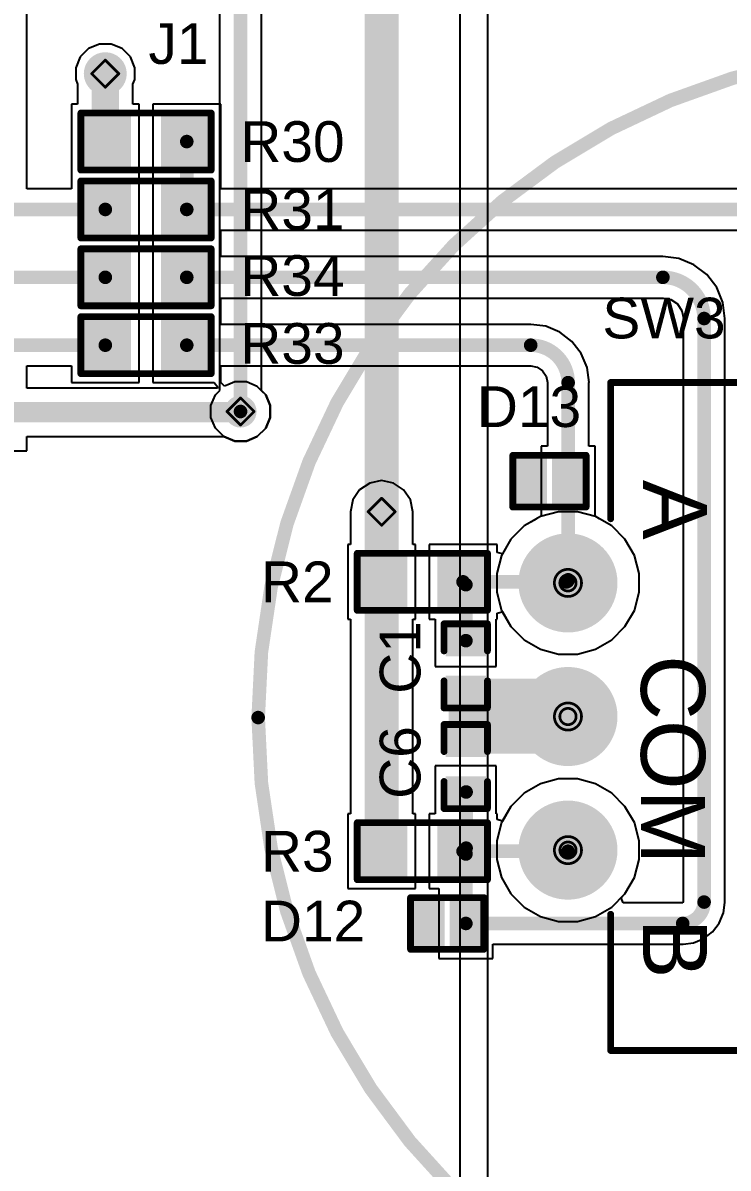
# Model space of a CAD drawing. Header units: inches. Extents: x -4 to 238, y -5 to 115.
# Drawn here: x 60.7 to 73.89, y 17.31 to 38.74 of the extents above; entities that cross this region are included whole.
import ezdxf

# ---------------------------------------------------------------- set-up
doc = ezdxf.new("R2010")
doc.units = ezdxf.units.IN
for name, color, linetype in [('Bottom Layer', 5, 'Continuous'), ('Bottom Solder', 6, 'Continuous'), ('Drill Drawing', 1, 'Continuous'), ('Mechanical 13', 56, 'Continuous'), ('Multi-Layer', 9, 'Continuous'), ('Pad Holes', 156, 'Continuous'), ('Top Layer', 1, 'Continuous'), ('Top Overlay', 2, 'Continuous'), ('Top Paste', 8, 'Continuous'), ('Top Solder', 216, 'Continuous'), ('Via Holes', 16, 'Continuous')]:
    doc.layers.add(name, color=color, linetype=linetype)
doc.styles.add('Arial', font='', dxfattribs={"height": 0.2})
doc.styles.get('Arial').set_extended_font_data('Arial')

# ---------------------------------------------------------------- blocks, each defined once
blk = doc.blocks.new('R___0603_1')
at = {"layer": 'Top Layer'}
for points in [[(-0.381, 0.4445), (-0.381, -0.4445), (-1.143, -0.4445), (-1.143, 0.4445)], [(1.143, 0.4445), (1.143, -0.4445), (0.381, -0.4445), (0.381, 0.4445)]]:
    blk.add_hatch(color=1, dxfattribs=at).paths.add_polyline_path(points)
at = {"layer": 'Top Paste'}
for points in [[(-0.381, 0.4445), (-0.381, -0.4445), (-1.143, -0.4445), (-1.143, 0.4445)], [(1.143, 0.4445), (1.143, -0.4445), (0.381, -0.4445), (0.381, 0.4445)]]:
    blk.add_hatch(color=8, dxfattribs=at).paths.add_polyline_path(points)
at = {"layer": 'Top Solder'}
for points in [[(-0.2794, 0.5461), (-0.2794, -0.5461), (-1.2446, -0.5461), (-1.2446, 0.5461)], [(1.2446, 0.5461), (1.2446, -0.5461), (0.2794, -0.5461), (0.2794, 0.5461)]]:
    blk.add_hatch(color=216, dxfattribs=at).paths.add_polyline_path(points)
at = {"layer": 'Top Overlay', "const_width": 0.127}
for points in [[(-1.2192, -0.5334), (-1.2192, 0.5334)], [(-1.2192, 0.5334), (1.2192, 0.5334)], [(1.2192, -0.5334), (1.2192, 0.5334)], [(-1.2192, -0.5334), (1.2192, -0.5334)]]:
    blk.add_lwpolyline(points, dxfattribs=at)
at = {"layer": 'Top Overlay', "const_width": 0.0635}
for points in [[(-1.25095, 0.5334, 1), (-1.18745, 0.5334, 1)], [(-1.25095, 0.5334, 1), (-1.18745, 0.5334, 1)], [(1.18745, 0.5334, 1), (1.25095, 0.5334, 1)], [(1.18745, 0.5334, 1), (1.25095, 0.5334, 1)], [(-1.25095, -0.5334, 1), (-1.18745, -0.5334, 1)], [(-1.25095, -0.5334, 1), (-1.18745, -0.5334, 1)], [(1.18745, -0.5334, 1), (1.25095, -0.5334, 1)], [(1.18745, -0.5334, 1), (1.25095, -0.5334, 1)]]:
    blk.add_lwpolyline(points, format="xyb", close=True, dxfattribs=at)
blk = doc.blocks.new('R___0603_2')
at = {"layer": 'Top Layer'}
for points in [[(-0.381, 0.4445), (-0.381, -0.4445), (-1.143, -0.4445), (-1.143, 0.4445)], [(1.143, 0.4445), (1.143, -0.4445), (0.381, -0.4445), (0.381, 0.4445)]]:
    blk.add_hatch(color=1, dxfattribs=at).paths.add_polyline_path(points)
at = {"layer": 'Top Paste'}
for points in [[(-0.381, 0.4445), (-0.381, -0.4445), (-1.143, -0.4445), (-1.143, 0.4445)], [(1.143, 0.4445), (1.143, -0.4445), (0.381, -0.4445), (0.381, 0.4445)]]:
    blk.add_hatch(color=8, dxfattribs=at).paths.add_polyline_path(points)
at = {"layer": 'Top Solder'}
for points in [[(-0.2794, 0.5461), (-0.2794, -0.5461), (-1.2446, -0.5461), (-1.2446, 0.5461)], [(1.2446, 0.5461), (1.2446, -0.5461), (0.2794, -0.5461), (0.2794, 0.5461)]]:
    blk.add_hatch(color=216, dxfattribs=at).paths.add_polyline_path(points)
at = {"layer": 'Top Overlay', "const_width": 0.127}
for points in [[(-1.2192, -0.5334), (-1.2192, 0.5334)], [(-1.2192, 0.5334), (1.2192, 0.5334)], [(1.2192, -0.5334), (1.2192, 0.5334)], [(-1.2192, -0.5334), (1.2192, -0.5334)]]:
    blk.add_lwpolyline(points, dxfattribs=at)
at = {"layer": 'Top Overlay', "const_width": 0.0635}
for points in [[(-1.25095, 0.5334, 1), (-1.18745, 0.5334, 1)], [(-1.25095, 0.5334, 1), (-1.18745, 0.5334, 1)], [(1.18745, 0.5334, 1), (1.25095, 0.5334, 1)], [(1.18745, 0.5334, 1), (1.25095, 0.5334, 1)], [(-1.25095, -0.5334, 1), (-1.18745, -0.5334, 1)], [(-1.25095, -0.5334, 1), (-1.18745, -0.5334, 1)], [(1.18745, -0.5334, 1), (1.25095, -0.5334, 1)], [(1.18745, -0.5334, 1), (1.25095, -0.5334, 1)]]:
    blk.add_lwpolyline(points, format="xyb", close=True, dxfattribs=at)
blk = doc.blocks.new('R___0603_4')
at = {"layer": 'Top Layer'}
for points in [[(-0.381, 0.4445), (-0.381, -0.4445), (-1.143, -0.4445), (-1.143, 0.4445)], [(1.143, 0.4445), (1.143, -0.4445), (0.381, -0.4445), (0.381, 0.4445)]]:
    blk.add_hatch(color=1, dxfattribs=at).paths.add_polyline_path(points)
at = {"layer": 'Top Paste'}
for points in [[(-0.381, 0.4445), (-0.381, -0.4445), (-1.143, -0.4445), (-1.143, 0.4445)], [(1.143, 0.4445), (1.143, -0.4445), (0.381, -0.4445), (0.381, 0.4445)]]:
    blk.add_hatch(color=8, dxfattribs=at).paths.add_polyline_path(points)
at = {"layer": 'Top Solder'}
for points in [[(-0.2794, 0.5461), (-0.2794, -0.5461), (-1.2446, -0.5461), (-1.2446, 0.5461)], [(1.2446, 0.5461), (1.2446, -0.5461), (0.2794, -0.5461), (0.2794, 0.5461)]]:
    blk.add_hatch(color=216, dxfattribs=at).paths.add_polyline_path(points)
at = {"layer": 'Top Overlay', "const_width": 0.127}
for points in [[(-1.2192, -0.5334), (-1.2192, 0.5334)], [(-1.2192, 0.5334), (1.2192, 0.5334)], [(1.2192, -0.5334), (1.2192, 0.5334)], [(-1.2192, -0.5334), (1.2192, -0.5334)]]:
    blk.add_lwpolyline(points, dxfattribs=at)
at = {"layer": 'Top Overlay', "const_width": 0.0635}
for points in [[(-1.25095, 0.5334, 1), (-1.18745, 0.5334, 1)], [(-1.25095, 0.5334, 1), (-1.18745, 0.5334, 1)], [(1.18745, 0.5334, 1), (1.25095, 0.5334, 1)], [(1.18745, 0.5334, 1), (1.25095, 0.5334, 1)], [(-1.25095, -0.5334, 1), (-1.18745, -0.5334, 1)], [(-1.25095, -0.5334, 1), (-1.18745, -0.5334, 1)], [(1.18745, -0.5334, 1), (1.25095, -0.5334, 1)], [(1.18745, -0.5334, 1), (1.25095, -0.5334, 1)]]:
    blk.add_lwpolyline(points, format="xyb", close=True, dxfattribs=at)
blk = doc.blocks.new('SOD_882_B__D___________5')
at = {"layer": 'Top Layer'}
for points in [[(-0.1, -0.4), (-0.6, -0.4), (-0.6, 0.4), (-0.1, 0.4)], [(0.6, -0.4), (0.1, -0.4), (0.1, 0.4), (0.6, 0.4)]]:
    blk.add_hatch(color=1, dxfattribs=at).paths.add_polyline_path(points)
at = {"layer": 'Top Paste'}
for points in [[(-0.1, -0.4), (-0.6, -0.4), (-0.6, 0.4), (-0.1, 0.4)], [(0.6, -0.4), (0.1, -0.4), (0.1, 0.4), (0.6, 0.4)]]:
    blk.add_hatch(color=8, dxfattribs=at).paths.add_polyline_path(points)
at = {"layer": 'Top Solder'}
for points in [[(-0.045, -0.455), (-0.655, -0.455), (-0.655, 0.455), (-0.045, 0.455)], [(0.655, -0.455), (0.045, -0.455), (0.045, 0.455), (0.655, 0.455)]]:
    blk.add_hatch(color=216, dxfattribs=at).paths.add_polyline_path(points)
at = {"layer": 'Top Overlay', "const_width": 0.127}
for points in [[(-0.686, 0.483), (0.686, 0.483)], [(-0.686, -0.483), (-0.686, 0.483)], [(0.686, -0.483), (0.686, 0.483)], [(-0.686, -0.483), (0.686, -0.483)]]:
    blk.add_lwpolyline(points, dxfattribs=at)
at = {"layer": 'Top Overlay', "const_width": 0.0635}
for points in [[(-0.718, 0.483, 1), (-0.654, 0.483, 1)], [(-0.718, 0.483, 1), (-0.654, 0.483, 1)], [(0.654, 0.483, 1), (0.718, 0.483, 1)], [(0.654, 0.483, 1), (0.718, 0.483, 1)], [(-0.718, -0.483, 1), (-0.654, -0.483, 1)], [(-0.718, -0.483, 1), (-0.654, -0.483, 1)], [(0.654, -0.483, 1), (0.718, -0.483, 1)], [(0.654, -0.483, 1), (0.718, -0.483, 1)]]:
    blk.add_lwpolyline(points, format="xyb", close=True, dxfattribs=at)
blk = doc.blocks.new('SOD_882_B__D___________6')
at = {"layer": 'Top Layer'}
for points in [[(-0.1, -0.4), (-0.6, -0.4), (-0.6, 0.4), (-0.1, 0.4)], [(0.6, -0.4), (0.1, -0.4), (0.1, 0.4), (0.6, 0.4)]]:
    blk.add_hatch(color=1, dxfattribs=at).paths.add_polyline_path(points)
at = {"layer": 'Top Paste'}
for points in [[(-0.1, -0.4), (-0.6, -0.4), (-0.6, 0.4), (-0.1, 0.4)], [(0.6, -0.4), (0.1, -0.4), (0.1, 0.4), (0.6, 0.4)]]:
    blk.add_hatch(color=8, dxfattribs=at).paths.add_polyline_path(points)
at = {"layer": 'Top Solder'}
for points in [[(-0.045, -0.455), (-0.655, -0.455), (-0.655, 0.455), (-0.045, 0.455)], [(0.655, -0.455), (0.045, -0.455), (0.045, 0.455), (0.655, 0.455)]]:
    blk.add_hatch(color=216, dxfattribs=at).paths.add_polyline_path(points)
at = {"layer": 'Top Overlay', "const_width": 0.127}
for points in [[(-0.686, 0.483), (0.686, 0.483)], [(-0.686, -0.483), (-0.686, 0.483)], [(0.686, -0.483), (0.686, 0.483)], [(-0.686, -0.483), (0.686, -0.483)]]:
    blk.add_lwpolyline(points, dxfattribs=at)
at = {"layer": 'Top Overlay', "const_width": 0.0635}
for points in [[(-0.718, 0.483, 1), (-0.654, 0.483, 1)], [(-0.718, 0.483, 1), (-0.654, 0.483, 1)], [(0.654, 0.483, 1), (0.718, 0.483, 1)], [(0.654, 0.483, 1), (0.718, 0.483, 1)], [(-0.718, -0.483, 1), (-0.654, -0.483, 1)], [(-0.718, -0.483, 1), (-0.654, -0.483, 1)], [(0.654, -0.483, 1), (0.718, -0.483, 1)], [(0.654, -0.483, 1), (0.718, -0.483, 1)]]:
    blk.add_lwpolyline(points, format="xyb", close=True, dxfattribs=at)
blk = doc.blocks.new('R___0603_7')
at = {"layer": 'Top Layer'}
for points in [[(-0.381, 0.4445), (-0.381, -0.4445), (-1.143, -0.4445), (-1.143, 0.4445)], [(1.143, 0.4445), (1.143, -0.4445), (0.381, -0.4445), (0.381, 0.4445)]]:
    blk.add_hatch(color=1, dxfattribs=at).paths.add_polyline_path(points)
at = {"layer": 'Top Paste'}
for points in [[(-0.381, 0.4445), (-0.381, -0.4445), (-1.143, -0.4445), (-1.143, 0.4445)], [(1.143, 0.4445), (1.143, -0.4445), (0.381, -0.4445), (0.381, 0.4445)]]:
    blk.add_hatch(color=8, dxfattribs=at).paths.add_polyline_path(points)
at = {"layer": 'Top Solder'}
for points in [[(-0.2794, 0.5461), (-0.2794, -0.5461), (-1.2446, -0.5461), (-1.2446, 0.5461)], [(1.2446, 0.5461), (1.2446, -0.5461), (0.2794, -0.5461), (0.2794, 0.5461)]]:
    blk.add_hatch(color=216, dxfattribs=at).paths.add_polyline_path(points)
at = {"layer": 'Top Overlay', "const_width": 0.127}
for points in [[(-1.2192, 0.5334), (1.2192, 0.5334)], [(-1.2192, -0.5334), (-1.2192, 0.5334)], [(1.2192, -0.5334), (1.2192, 0.5334)], [(-1.2192, -0.5334), (1.2192, -0.5334)]]:
    blk.add_lwpolyline(points, dxfattribs=at)
at = {"layer": 'Top Overlay', "const_width": 0.0635}
for points in [[(-1.25095, 0.5334, 1), (-1.18745, 0.5334, 1)], [(-1.25095, 0.5334, 1), (-1.18745, 0.5334, 1)], [(1.18745, 0.5334, 1), (1.25095, 0.5334, 1)], [(1.18745, 0.5334, 1), (1.25095, 0.5334, 1)], [(-1.25095, -0.5334, 1), (-1.18745, -0.5334, 1)], [(-1.25095, -0.5334, 1), (-1.18745, -0.5334, 1)], [(1.18745, -0.5334, 1), (1.25095, -0.5334, 1)], [(1.18745, -0.5334, 1), (1.25095, -0.5334, 1)]]:
    blk.add_lwpolyline(points, format="xyb", close=True, dxfattribs=at)
blk = doc.blocks.new('PEC11R_4215F_S0024_20')
at = {"layer": 'Bottom Layer'}
blk.add_hatch(color=5, dxfattribs=at).paths.add_polyline_path([(-3.325, 7.825), (-1.675, 7.825), (-1.675, 6.175), (-3.325, 6.175)])
h = blk.add_hatch(color=5, dxfattribs=at)
edge = h.paths.add_edge_path()
edge.add_arc((2.5, 7), 0.825, 0, 360)
h = blk.add_hatch(color=5, dxfattribs=at)
edge = h.paths.add_edge_path()
edge.add_arc((-5.7, -1.5), 1.5, 180, 360)
edge.add_line((-4.2, -1.5), (-4.2, 1.5))
edge.add_arc((-5.7, 1.5), 1.5, 0, 180)
edge.add_line((-7.2, 1.5), (-7.2, -1.5))
h = blk.add_hatch(color=5, dxfattribs=at)
edge = h.paths.add_edge_path()
edge.add_arc((5.7, -1.5), 1.5, 180, 360)
edge.add_line((7.2, -1.5), (7.2, 1.5))
edge.add_arc((5.7, 1.5), 1.5, 0, 180)
edge.add_line((4.2, 1.5), (4.2, -1.5))
h = blk.add_hatch(color=5, dxfattribs=at)
edge = h.paths.add_edge_path()
edge.add_arc((-2.5, -7.5), 0.825, 0, 360)
h = blk.add_hatch(color=5, dxfattribs=at)
edge = h.paths.add_edge_path()
edge.add_arc((0, -7.5), 0.825, 0, 360)
h = blk.add_hatch(color=5, dxfattribs=at)
edge = h.paths.add_edge_path()
edge.add_arc((2.5, -7.5), 0.825, 0, 360)
at = {"layer": 'Bottom Solder'}
blk.add_hatch(color=6, dxfattribs=at).paths.add_polyline_path([(-3.427, 7.927), (-1.573, 7.927), (-1.573, 6.073), (-3.427, 6.073)])
h = blk.add_hatch(color=6, dxfattribs=at)
edge = h.paths.add_edge_path()
edge.add_arc((2.5, 7), 0.927, 0, 360)
h = blk.add_hatch(color=6, dxfattribs=at)
edge = h.paths.add_edge_path()
edge.add_arc((-5.7, -1.5), 1.602, 180, 360)
edge.add_line((-4.098, -1.5), (-4.098, 1.5))
edge.add_arc((-5.7, 1.5), 1.602, 0, 180)
edge.add_line((-7.302, 1.5), (-7.302, -1.5))
h = blk.add_hatch(color=6, dxfattribs=at)
edge = h.paths.add_edge_path()
edge.add_arc((5.7, -1.5), 1.602, 180, 360)
edge.add_line((7.302, -1.5), (7.302, 1.5))
edge.add_arc((5.7, 1.5), 1.602, 0, 180)
edge.add_line((4.098, 1.5), (4.098, -1.5))
h = blk.add_hatch(color=6, dxfattribs=at)
edge = h.paths.add_edge_path()
edge.add_arc((-2.5, -7.5), 0.927, 0, 360)
h = blk.add_hatch(color=6, dxfattribs=at)
edge = h.paths.add_edge_path()
edge.add_arc((0, -7.5), 0.927, 0, 360)
h = blk.add_hatch(color=6, dxfattribs=at)
edge = h.paths.add_edge_path()
edge.add_arc((2.5, -7.5), 0.927, 0, 360)
at = {"layer": 'Multi-Layer'}
blk.add_hatch(color=9, dxfattribs=at).paths.add_polyline_path([(-3.325, 7.825), (-1.675, 7.825), (-1.675, 6.175), (-3.325, 6.175)])
h = blk.add_hatch(color=9, dxfattribs=at)
edge = h.paths.add_edge_path()
edge.add_arc((2.5, 7), 0.825, 0, 360)
h = blk.add_hatch(color=9, dxfattribs=at)
edge = h.paths.add_edge_path()
edge.add_arc((-5.7, -1.5), 1.5, 180, 360)
edge.add_line((-4.2, -1.5), (-4.2, 1.5))
edge.add_arc((-5.7, 1.5), 1.5, 0, 180)
edge.add_line((-7.2, 1.5), (-7.2, -1.5))
h = blk.add_hatch(color=9, dxfattribs=at)
edge = h.paths.add_edge_path()
edge.add_arc((5.7, -1.5), 1.5, 180, 360)
edge.add_line((7.2, -1.5), (7.2, 1.5))
edge.add_arc((5.7, 1.5), 1.5, 0, 180)
edge.add_line((4.2, 1.5), (4.2, -1.5))
h = blk.add_hatch(color=9, dxfattribs=at)
edge = h.paths.add_edge_path()
edge.add_arc((-2.5, -7.5), 0.825, 0, 360)
h = blk.add_hatch(color=9, dxfattribs=at)
edge = h.paths.add_edge_path()
edge.add_arc((0, -7.5), 0.825, 0, 360)
h = blk.add_hatch(color=9, dxfattribs=at)
edge = h.paths.add_edge_path()
edge.add_arc((2.5, -7.5), 0.825, 0, 360)
at = {"layer": 'Pad Holes'}
h = blk.add_hatch(color=7, dxfattribs=at)
edge = h.paths.add_edge_path()
edge.add_arc((-2.5, 7), 0.55, 0, 360)
h = blk.add_hatch(color=7, dxfattribs=at)
edge = h.paths.add_edge_path()
edge.add_arc((2.5, 7), 0.55, 0, 360)
for points in [[(-6.7, -1.4), (-6.7, 1.4), (-4.7, 1.4), (-4.7, -1.4)], [(4.7, -1.4), (4.7, 1.4), (6.7, 1.4), (6.7, -1.4)]]:
    blk.add_hatch(color=7, dxfattribs=at).paths.add_polyline_path(points)
h = blk.add_hatch(color=7, dxfattribs=at)
edge = h.paths.add_edge_path()
edge.add_arc((-2.5, -7.5), 0.55, 0, 360)
h = blk.add_hatch(color=7, dxfattribs=at)
edge = h.paths.add_edge_path()
edge.add_arc((0, -7.5), 0.55, 0, 360)
h = blk.add_hatch(color=7, dxfattribs=at)
edge = h.paths.add_edge_path()
edge.add_arc((2.5, -7.5), 0.55, 0, 360)
at = {"layer": 'Top Layer'}
blk.add_hatch(color=1, dxfattribs=at).paths.add_polyline_path([(-3.325, 7.825), (-1.675, 7.825), (-1.675, 6.175), (-3.325, 6.175)])
h = blk.add_hatch(color=1, dxfattribs=at)
edge = h.paths.add_edge_path()
edge.add_arc((2.5, 7), 0.825, 0, 360)
h = blk.add_hatch(color=1, dxfattribs=at)
edge = h.paths.add_edge_path()
edge.add_arc((-5.7, -1.5), 1.5, 180, 360)
edge.add_line((-4.2, -1.5), (-4.2, 1.5))
edge.add_arc((-5.7, 1.5), 1.5, 0, 180)
edge.add_line((-7.2, 1.5), (-7.2, -1.5))
h = blk.add_hatch(color=1, dxfattribs=at)
edge = h.paths.add_edge_path()
edge.add_arc((5.7, -1.5), 1.5, 180, 360)
edge.add_line((7.2, -1.5), (7.2, 1.5))
edge.add_arc((5.7, 1.5), 1.5, 0, 180)
edge.add_line((4.2, 1.5), (4.2, -1.5))
h = blk.add_hatch(color=1, dxfattribs=at)
edge = h.paths.add_edge_path()
edge.add_arc((-2.5, -7.5), 0.825, 0, 360)
h = blk.add_hatch(color=1, dxfattribs=at)
edge = h.paths.add_edge_path()
edge.add_arc((0, -7.5), 0.825, 0, 360)
h = blk.add_hatch(color=1, dxfattribs=at)
edge = h.paths.add_edge_path()
edge.add_arc((2.5, -7.5), 0.825, 0, 360)
at = {"layer": 'Top Solder'}
blk.add_hatch(color=216, dxfattribs=at).paths.add_polyline_path([(-3.427, 7.927), (-1.573, 7.927), (-1.573, 6.073), (-3.427, 6.073)])
h = blk.add_hatch(color=216, dxfattribs=at)
edge = h.paths.add_edge_path()
edge.add_arc((2.5, 7), 0.927, 0, 360)
h = blk.add_hatch(color=216, dxfattribs=at)
edge = h.paths.add_edge_path()
edge.add_arc((-5.7, -1.5), 1.602, 180, 360)
edge.add_line((-4.098, -1.5), (-4.098, 1.5))
edge.add_arc((-5.7, 1.5), 1.602, 0, 180)
edge.add_line((-7.302, 1.5), (-7.302, -1.5))
h = blk.add_hatch(color=216, dxfattribs=at)
edge = h.paths.add_edge_path()
edge.add_arc((5.7, -1.5), 1.602, 180, 360)
edge.add_line((7.302, -1.5), (7.302, 1.5))
edge.add_arc((5.7, 1.5), 1.602, 0, 180)
edge.add_line((4.098, 1.5), (4.098, -1.5))
h = blk.add_hatch(color=216, dxfattribs=at)
edge = h.paths.add_edge_path()
edge.add_arc((-2.5, -7.5), 0.927, 0, 360)
h = blk.add_hatch(color=216, dxfattribs=at)
edge = h.paths.add_edge_path()
edge.add_arc((0, -7.5), 0.927, 0, 360)
h = blk.add_hatch(color=216, dxfattribs=at)
edge = h.paths.add_edge_path()
edge.add_arc((2.5, -7.5), 0.927, 0, 360)
at = {"layer": 'Top Overlay', "const_width": 0.127}
for points in [[(-6.25, 3.4), (-6.25, 6.7)], [(-3.7, 6.7), (-6.25, 6.7)], [(6.25, 6.7), (3.7, 6.7)], [(6.25, 3.4), (6.25, 6.7)], [(-6.25, -6.7), (-6.25, -3.4)], [(6.25, -6.7), (6.25, -3.4)], [(-3.7, -6.7), (-6.25, -6.7)], [(6.25, -6.7), (3.7, -6.7)]]:
    blk.add_lwpolyline(points, dxfattribs=at)
at = {"layer": 'Top Overlay', "const_width": 0.0635}
for points in [[(-6.282, 6.7, 1), (-6.218, 6.7, 1)], [(-6.282, 6.7, 1), (-6.218, 6.7, 1)], [(-3.732, 6.7, 1), (-3.668, 6.7, 1)], [(3.668, 6.7, 1), (3.732, 6.7, 1)], [(6.218, 6.7, 1), (6.282, 6.7, 1)], [(6.218, 6.7, 1), (6.282, 6.7, 1)], [(-6.282, 3.4, 1), (-6.218, 3.4, 1)], [(6.218, 3.4, 1), (6.282, 3.4, 1)], [(-6.282, -3.4, 1), (-6.218, -3.4, 1)], [(6.218, -3.4, 1), (6.282, -3.4, 1)], [(-6.282, -6.7, 1), (-6.218, -6.7, 1)], [(-6.282, -6.7, 1), (-6.218, -6.7, 1)], [(-3.732, -6.7, 1), (-3.668, -6.7, 1)], [(3.668, -6.7, 1), (3.732, -6.7, 1)], [(6.218, -6.7, 1), (6.282, -6.7, 1)], [(6.218, -6.7, 1), (6.282, -6.7, 1)]]:
    blk.add_lwpolyline(points, format="xyb", close=True, dxfattribs=at)
at = {"layer": 'Top Overlay', "style": 'Arial'}
for s, p in [('1', (-4.013, 5.461)), ('A', (-4.428, -6.096)), ('COM', (-1.147, -6.133)), ('B', (3.785, -6.096))]:
    blk.add_text(s, height=1.2, dxfattribs=at).set_placement(p)
blk = doc.blocks.new('R___0603_48')
at = {"layer": 'Top Layer'}
for points in [[(-0.381, 0.4445), (-0.381, -0.4445), (-1.143, -0.4445), (-1.143, 0.4445)], [(1.143, 0.4445), (1.143, -0.4445), (0.381, -0.4445), (0.381, 0.4445)]]:
    blk.add_hatch(color=1, dxfattribs=at).paths.add_polyline_path(points)
at = {"layer": 'Top Paste'}
for points in [[(-0.381, 0.4445), (-0.381, -0.4445), (-1.143, -0.4445), (-1.143, 0.4445)], [(1.143, 0.4445), (1.143, -0.4445), (0.381, -0.4445), (0.381, 0.4445)]]:
    blk.add_hatch(color=8, dxfattribs=at).paths.add_polyline_path(points)
at = {"layer": 'Top Solder'}
for points in [[(-0.2794, 0.5461), (-0.2794, -0.5461), (-1.2446, -0.5461), (-1.2446, 0.5461)], [(1.2446, 0.5461), (1.2446, -0.5461), (0.2794, -0.5461), (0.2794, 0.5461)]]:
    blk.add_hatch(color=216, dxfattribs=at).paths.add_polyline_path(points)
at = {"layer": 'Top Overlay', "const_width": 0.127}
for points in [[(-1.2192, 0.5334), (1.2192, 0.5334)], [(-1.2192, -0.5334), (-1.2192, 0.5334)], [(1.2192, -0.5334), (1.2192, 0.5334)], [(-1.2192, -0.5334), (1.2192, -0.5334)]]:
    blk.add_lwpolyline(points, dxfattribs=at)
at = {"layer": 'Top Overlay', "const_width": 0.0635}
for points in [[(-1.25095, 0.5334, 1), (-1.18745, 0.5334, 1)], [(-1.25095, 0.5334, 1), (-1.18745, 0.5334, 1)], [(1.18745, 0.5334, 1), (1.25095, 0.5334, 1)], [(1.18745, 0.5334, 1), (1.25095, 0.5334, 1)], [(-1.25095, -0.5334, 1), (-1.18745, -0.5334, 1)], [(-1.25095, -0.5334, 1), (-1.18745, -0.5334, 1)], [(1.18745, -0.5334, 1), (1.25095, -0.5334, 1)], [(1.18745, -0.5334, 1), (1.25095, -0.5334, 1)]]:
    blk.add_lwpolyline(points, format="xyb", close=True, dxfattribs=at)
blk = doc.blocks.new('R___0603_49')
at = {"layer": 'Top Layer'}
for points in [[(-0.381, 0.4445), (-0.381, -0.4445), (-1.143, -0.4445), (-1.143, 0.4445)], [(1.143, 0.4445), (1.143, -0.4445), (0.381, -0.4445), (0.381, 0.4445)]]:
    blk.add_hatch(color=1, dxfattribs=at).paths.add_polyline_path(points)
at = {"layer": 'Top Paste'}
for points in [[(-0.381, 0.4445), (-0.381, -0.4445), (-1.143, -0.4445), (-1.143, 0.4445)], [(1.143, 0.4445), (1.143, -0.4445), (0.381, -0.4445), (0.381, 0.4445)]]:
    blk.add_hatch(color=8, dxfattribs=at).paths.add_polyline_path(points)
at = {"layer": 'Top Solder'}
for points in [[(-0.2794, 0.5461), (-0.2794, -0.5461), (-1.2446, -0.5461), (-1.2446, 0.5461)], [(1.2446, 0.5461), (1.2446, -0.5461), (0.2794, -0.5461), (0.2794, 0.5461)]]:
    blk.add_hatch(color=216, dxfattribs=at).paths.add_polyline_path(points)
at = {"layer": 'Top Overlay', "const_width": 0.127}
for points in [[(1.2192, 0.5334), (-1.2192, 0.5334)], [(-1.2192, 0.5334), (-1.2192, -0.5334)], [(1.2192, 0.5334), (1.2192, -0.5334)], [(1.2192, -0.5334), (-1.2192, -0.5334)]]:
    blk.add_lwpolyline(points, dxfattribs=at)
at = {"layer": 'Top Overlay', "const_width": 0.0635}
for points in [[(-1.25095, 0.5334, 1), (-1.18745, 0.5334, 1)], [(-1.25095, 0.5334, 1), (-1.18745, 0.5334, 1)], [(1.18745, 0.5334, 1), (1.25095, 0.5334, 1)], [(1.18745, 0.5334, 1), (1.25095, 0.5334, 1)], [(-1.25095, -0.5334, 1), (-1.18745, -0.5334, 1)], [(-1.25095, -0.5334, 1), (-1.18745, -0.5334, 1)], [(1.18745, -0.5334, 1), (1.25095, -0.5334, 1)], [(1.18745, -0.5334, 1), (1.25095, -0.5334, 1)]]:
    blk.add_lwpolyline(points, format="xyb", close=True, dxfattribs=at)
blk = doc.blocks.new('C___0402_84')
at = {"layer": 'Top Layer'}
for points in [[(-0.699, -0.318), (-0.699, 0.317), (-0.241, 0.317), (-0.241, -0.318)], [(0.241, -0.318), (0.241, 0.317), (0.699, 0.317), (0.699, -0.318)]]:
    blk.add_hatch(color=1, dxfattribs=at).paths.add_polyline_path(points)
at = {"layer": 'Top Paste'}
for points in [[(-0.699, -0.318), (-0.699, 0.317), (-0.241, 0.317), (-0.241, -0.318)], [(0.241, -0.318), (0.241, 0.317), (0.699, 0.317), (0.699, -0.318)]]:
    blk.add_hatch(color=8, dxfattribs=at).paths.add_polyline_path(points)
at = {"layer": 'Top Solder'}
for points in [[(-0.759, -0.377), (-0.759, 0.377), (-0.181, 0.377), (-0.181, -0.377)], [(0.181, -0.377), (0.181, 0.377), (0.758, 0.377), (0.758, -0.377)]]:
    blk.add_hatch(color=216, dxfattribs=at).paths.add_polyline_path(points)
at = {"layer": 'Top Overlay', "const_width": 0.127}
for points in [[(-0.787, -0.406), (-0.787, 0.406)], [(-0.787, 0.406), (-0.279, 0.406)], [(0.787, 0.406), (0.279, 0.406)], [(0.787, -0.406), (0.787, 0.406)], [(-0.279, -0.406), (-0.787, -0.406)], [(0.787, -0.406), (0.279, -0.406)]]:
    blk.add_lwpolyline(points, dxfattribs=at)
at = {"layer": 'Top Overlay', "const_width": 0.0635}
for points in [[(-0.819, 0.406, 1), (-0.756, 0.406, 1)], [(-0.819, 0.406, 1), (-0.756, 0.406, 1)], [(-0.311, 0.406, 1), (-0.248, 0.406, 1)], [(0.248, 0.406, 1), (0.311, 0.406, 1)], [(0.756, 0.406, 1), (0.819, 0.406, 1)], [(0.756, 0.406, 1), (0.819, 0.406, 1)], [(-0.819, -0.406, 1), (-0.756, -0.406, 1)], [(-0.819, -0.406, 1), (-0.756, -0.406, 1)], [(-0.311, -0.406, 1), (-0.248, -0.406, 1)], [(0.248, -0.406, 1), (0.311, -0.406, 1)], [(0.756, -0.406, 1), (0.819, -0.406, 1)], [(0.756, -0.406, 1), (0.819, -0.406, 1)]]:
    blk.add_lwpolyline(points, format="xyb", close=True, dxfattribs=at)
blk = doc.blocks.new('C___0402_89')
at = {"layer": 'Top Layer'}
for points in [[(-0.699, -0.318), (-0.699, 0.318), (-0.241, 0.318), (-0.241, -0.318)], [(0.241, -0.318), (0.241, 0.318), (0.699, 0.318), (0.699, -0.318)]]:
    blk.add_hatch(color=1, dxfattribs=at).paths.add_polyline_path(points)
at = {"layer": 'Top Paste'}
for points in [[(-0.699, -0.318), (-0.699, 0.318), (-0.241, 0.318), (-0.241, -0.318)], [(0.241, -0.318), (0.241, 0.318), (0.699, 0.318), (0.699, -0.318)]]:
    blk.add_hatch(color=8, dxfattribs=at).paths.add_polyline_path(points)
at = {"layer": 'Top Solder'}
for points in [[(-0.759, -0.377), (-0.759, 0.377), (-0.181, 0.377), (-0.181, -0.377)], [(0.181, -0.377), (0.181, 0.377), (0.758, 0.377), (0.758, -0.377)]]:
    blk.add_hatch(color=216, dxfattribs=at).paths.add_polyline_path(points)
at = {"layer": 'Top Overlay', "const_width": 0.127}
for points in [[(-0.787, 0.406), (-0.787, -0.406)], [(-0.279, 0.406), (-0.787, 0.406)], [(0.279, 0.406), (0.787, 0.406)], [(0.787, 0.406), (0.787, -0.406)], [(-0.787, -0.406), (-0.279, -0.406)], [(0.279, -0.406), (0.787, -0.406)]]:
    blk.add_lwpolyline(points, dxfattribs=at)
at = {"layer": 'Top Overlay', "const_width": 0.0635}
for points in [[(-0.819, 0.406, 1), (-0.756, 0.406, 1)], [(-0.819, 0.406, 1), (-0.756, 0.406, 1)], [(-0.311, 0.406, 1), (-0.248, 0.406, 1)], [(0.248, 0.406, 1), (0.311, 0.406, 1)], [(0.756, 0.406, 1), (0.819, 0.406, 1)], [(0.756, 0.406, 1), (0.819, 0.406, 1)], [(-0.819, -0.406, 1), (-0.756, -0.406, 1)], [(-0.819, -0.406, 1), (-0.756, -0.406, 1)], [(-0.311, -0.406, 1), (-0.248, -0.406, 1)], [(0.248, -0.406, 1), (0.311, -0.406, 1)], [(0.756, -0.406, 1), (0.819, -0.406, 1)], [(0.756, -0.406, 1), (0.819, -0.406, 1)]]:
    blk.add_lwpolyline(points, format="xyb", close=True, dxfattribs=at)

msp = doc.modelspace()

# ---------------------------------------------------------------- hatches: boundary and pattern name
at = {"layer": 'Bottom Layer'}
h = msp.add_hatch(color=5, dxfattribs=at)
edge = h.paths.add_edge_path()
edge.add_arc((62.239, 37.788), 0.3, 0, 360)
h = msp.add_hatch(color=5, dxfattribs=at)
edge = h.paths.add_edge_path()
edge.add_arc((64.77, 31.467), 0.3, 0, 360)
h = msp.add_hatch(color=5, dxfattribs=at)
edge = h.paths.add_edge_path()
edge.add_arc((67.41, 29.591), 0.3, 0, 360)
at = {"layer": 'Bottom Solder'}
h = msp.add_hatch(color=6, dxfattribs=at)
edge = h.paths.add_edge_path()
edge.add_arc((62.239, 37.788), 0.402, 0, 360)
at = {"layer": 'Top Layer'}
h = msp.add_hatch(color=1, dxfattribs=at)
edge = h.paths.add_edge_path()
edge.add_arc((62.239, 37.788), 0.3, 0, 360)
h = msp.add_hatch(color=1, dxfattribs=at)
edge = h.paths.add_edge_path()
edge.add_arc((64.77, 31.467), 0.3, 0, 360)
h = msp.add_hatch(color=1, dxfattribs=at)
edge = h.paths.add_edge_path()
edge.add_arc((67.41, 29.591), 0.3, 0, 360)
msp.add_hatch(color=1, dxfattribs=at).paths.add_polyline_path([(68.667, 25.066), (70.862, 25.066), (70.862, 26.466), (68.667, 26.466)])
at = {"layer": 'Top Solder'}
h = msp.add_hatch(color=216, dxfattribs=at)
edge = h.paths.add_edge_path()
edge.add_arc((62.239, 37.788), 0.402, 0, 360)
at = {"layer": 'Via Holes'}
h = msp.add_hatch(color=7, dxfattribs=at)
edge = h.paths.add_edge_path()
edge.add_arc((62.239, 37.788), 0.15, 0, 360)
h = msp.add_hatch(color=7, dxfattribs=at)
edge = h.paths.add_edge_path()
edge.add_arc((64.77, 31.467), 0.15, 0, 360)
h = msp.add_hatch(color=7, dxfattribs=at)
edge = h.paths.add_edge_path()
edge.add_arc((67.41, 29.591), 0.15, 0, 360)

# ---------------------------------------------------------------- linework, layer by layer
at = {"layer": 'Bottom Layer'}
for p, q in [((68.879, 13.36), (68.879, 44.041)), ((69.397, 13.373), (69.397, 44.041)), ((65.158, 41.615), (65.158, 31.862)), ((64.382, 31.862), (64.382, 40.444)), ((64.216, 31.577), (64.3, 31.781)), ((64.3, 31.781), (64.382, 31.862)), ((65.158, 31.862), (65.24, 31.781)), ((65.24, 31.781), (65.324, 31.577)), ((64.216, 31.357), (64.216, 31.577)), ((65.324, 31.577), (65.324, 31.357)), ((64.3, 31.153), (64.216, 31.357)), ((65.324, 31.357), (65.24, 31.153)), ((64.456, 30.997), (64.3, 31.153)), ((65.24, 31.153), (65.084, 30.997)), ((64.66, 30.913), (64.456, 30.997)), ((64.88, 30.913), (64.66, 30.913)), ((65.084, 30.997), (64.88, 30.913)), ((70.721, 29.593), (70.382, 29.502)), ((71.072, 29.593), (70.721, 29.593)), ((71.411, 29.502), (71.072, 29.593)), ((70.382, 29.502), (70.078, 29.327)), ((71.715, 29.327), (71.411, 29.502)), ((70.078, 29.327), (69.83, 29.079)), ((71.963, 29.079), (71.715, 29.327)), ((69.83, 29.079), (69.654, 28.775)), ((72.139, 28.775), (71.963, 29.079)), ((69.654, 28.775), (69.563, 28.436)), ((72.229, 28.436), (72.139, 28.775)), ((69.563, 28.436), (69.563, 28.085)), ((72.229, 28.085), (72.229, 28.436)), ((69.563, 28.085), (69.654, 27.746)), ((72.139, 27.746), (72.229, 28.085)), ((69.654, 27.746), (69.83, 27.442)), ((71.963, 27.442), (72.139, 27.746)), ((69.83, 27.442), (70.078, 27.194)), ((71.715, 27.194), (71.963, 27.442)), ((70.078, 27.194), (70.382, 27.018)), ((70.382, 27.018), (70.721, 26.927)), ((71.072, 26.927), (71.411, 27.018)), ((71.411, 27.018), (71.715, 27.194)), ((70.721, 26.927), (71.072, 26.927)), ((70.382, 24.502), (70.078, 24.327)), ((70.721, 24.593), (70.382, 24.502)), ((71.072, 24.593), (70.721, 24.593)), ((71.411, 24.502), (71.072, 24.593)), ((71.715, 24.327), (71.411, 24.502)), ((70.078, 24.327), (69.83, 24.079)), ((71.963, 24.079), (71.715, 24.327)), ((69.83, 24.079), (69.654, 23.775)), ((72.139, 23.775), (71.963, 24.079)), ((69.654, 23.775), (69.563, 23.436)), ((72.229, 23.436), (72.139, 23.775)), ((69.563, 23.436), (69.563, 23.085)), ((72.229, 23.085), (72.229, 23.436)), ((69.563, 23.085), (69.654, 22.746)), ((72.139, 22.746), (72.229, 23.085)), ((69.654, 22.746), (69.83, 22.442)), ((71.963, 22.442), (72.139, 22.746)), ((69.83, 22.442), (70.078, 22.194)), ((71.715, 22.194), (71.963, 22.442)), ((70.078, 22.194), (70.382, 22.018)), ((71.411, 22.018), (71.715, 22.194)), ((70.382, 22.018), (70.721, 21.927)), ((70.721, 21.927), (71.072, 21.927)), ((71.072, 21.927), (71.411, 22.018))]:
    msp.add_line(p, q, dxfattribs=at)
for points, const_width in [([(67.41, 29.591), (67.41, 43.508)], 0.635), ([(64.77, 31.467), (64.77, 42.01)], 0.254)]:
    msp.add_lwpolyline(points, dxfattribs=dict(at, const_width=const_width))
for points, const_width in [([(64.706, 31.467, 1), (64.834, 31.467, 1)], 0.127), ([(67.251, 29.591, 1), (67.568, 29.591, 1)], 0.318)]:
    msp.add_lwpolyline(points, format="xyb", close=True, dxfattribs=dict(at, const_width=const_width))
at = {"layer": 'Drill Drawing', "const_width": 0.0508}
for points in [[(61.985, 37.788), (62.239, 38.042)], [(62.239, 38.042), (62.493, 37.788)], [(61.985, 37.788), (62.239, 37.534)], [(62.239, 37.534), (62.493, 37.788)], [(64.516, 31.467), (64.77, 31.721)], [(64.77, 31.721), (65.024, 31.467)], [(64.516, 31.467), (64.77, 31.213)], [(64.77, 31.213), (65.024, 31.467)], [(67.156, 29.591), (67.41, 29.845)], [(67.41, 29.845), (67.664, 29.591)], [(67.156, 29.591), (67.41, 29.337)], [(67.41, 29.337), (67.664, 29.591)]]:
    msp.add_lwpolyline(points, dxfattribs=at)
at = {"layer": 'Drill Drawing'}
for points, const_width in [([(62.226, 38.042, 1), (62.252, 38.042, 1)], 0.0254), ([(62.226, 38.042, 1), (62.252, 38.042, 1)], 0.0254), ([(61.972, 37.788, 1), (61.998, 37.788, 1)], 0.0254), ([(61.972, 37.788, 1), (61.998, 37.788, 1)], 0.0254), ([(62.48, 37.788, 1), (62.506, 37.788, 1)], 0.0254), ([(62.48, 37.788, 1), (62.506, 37.788, 1)], 0.0254), ([(62.226, 37.534, 1), (62.252, 37.534, 1)], 0.0254), ([(62.226, 37.534, 1), (62.252, 37.534, 1)], 0.0254), ([(64.757, 31.721, 1), (64.783, 31.721, 1)], 0.0254), ([(64.757, 31.721, 1), (64.783, 31.721, 1)], 0.0254), ([(64.503, 31.467, 1), (64.529, 31.467, 1)], 0.0254), ([(64.503, 31.467, 1), (64.529, 31.467, 1)], 0.0254), ([(65.011, 31.467, 1), (65.037, 31.467, 1)], 0.0254), ([(65.011, 31.467, 1), (65.037, 31.467, 1)], 0.0254), ([(64.757, 31.213, 1), (64.783, 31.213, 1)], 0.0254), ([(64.757, 31.213, 1), (64.783, 31.213, 1)], 0.0254), ([(67.397, 29.845, 1), (67.422, 29.845, 1)], 0.0254), ([(67.397, 29.845, 1), (67.422, 29.845, 1)], 0.0254), ([(67.143, 29.591, 1), (67.168, 29.591, 1)], 0.0254), ([(67.143, 29.591, 1), (67.168, 29.591, 1)], 0.0254), ([(67.651, 29.591, 1), (67.676, 29.591, 1)], 0.0254), ([(67.651, 29.591, 1), (67.676, 29.591, 1)], 0.0254), ([(67.397, 29.337, 1), (67.422, 29.337, 1)], 0.0254), ([(67.397, 29.337, 1), (67.422, 29.337, 1)], 0.0254), ([(71.15, 28.26, 1), (70.642, 28.26, 1)], 0.0508), ([(70.63, 28.26, 1), (70.655, 28.26, 1)], 0.0254), ([(71.049, 28.26, 1), (70.744, 28.26, 1)], 0.0508), ([(70.731, 28.26, 1), (70.757, 28.26, 1)], 0.0254), ([(71.036, 28.26, 1), (71.061, 28.26, 1)], 0.0254), ([(71.138, 28.26, 1), (71.163, 28.26, 1)], 0.0254), ([(71.15, 25.76, 1), (70.642, 25.76, 1)], 0.0508), ([(71.049, 25.76, 1), (70.744, 25.76, 1)], 0.0508), ([(70.63, 25.76, 1), (70.655, 25.76, 1)], 0.0254), ([(70.731, 25.76, 1), (70.757, 25.76, 1)], 0.0254), ([(71.036, 25.76, 1), (71.061, 25.76, 1)], 0.0254), ([(71.138, 25.76, 1), (71.163, 25.76, 1)], 0.0254), ([(71.15, 23.26, 1), (70.642, 23.26, 1)], 0.0508), ([(71.049, 23.26, 1), (70.744, 23.26, 1)], 0.0508), ([(70.63, 23.26, 1), (70.655, 23.26, 1)], 0.0254), ([(70.731, 23.26, 1), (70.757, 23.26, 1)], 0.0254), ([(71.036, 23.26, 1), (71.061, 23.26, 1)], 0.0254), ([(71.138, 23.26, 1), (71.163, 23.26, 1)], 0.0254)]:
    msp.add_lwpolyline(points, format="xyb", close=True, dxfattribs=dict(at, const_width=const_width))
at = {"layer": 'Mechanical 13'}
for points, const_width in [([(90.1, 25.74, 1), (65.1, 25.74, 1)], 0.254), ([(65.036, 25.74, 1), (65.163, 25.74, 1)], 0.127)]:
    msp.add_lwpolyline(points, format="xyb", close=True, dxfattribs=dict(at, const_width=const_width))
at = {"layer": 'Top Layer'}
for p, q in [((60.774, 38.354), (60.774, 39.624)), ((60.774, 37.084), (60.774, 38.354)), ((61.925, 38.258), (61.77, 38.102)), ((62.129, 38.342), (61.925, 38.258)), ((62.349, 38.342), (62.129, 38.342)), ((62.553, 38.258), (62.349, 38.342)), ((62.709, 38.102), (62.553, 38.258)), ((61.77, 38.102), (61.685, 37.898)), ((62.793, 37.898), (62.709, 38.102)), ((61.685, 37.898), (61.685, 37.678)), ((62.793, 37.678), (62.793, 37.898)), ((61.685, 37.678), (61.721, 37.591)), ((61.721, 37.591), (61.721, 37.216)), ((62.757, 37.591), (62.793, 37.678)), ((62.757, 37.216), (62.757, 37.591)), ((60.774, 35.814), (60.774, 37.084)), ((61.721, 37.216), (61.604, 37.216)), ((61.604, 37.216), (61.604, 35.636)), ((62.874, 37.216), (62.757, 37.216)), ((62.874, 35.819), (62.874, 37.216)), ((64.398, 37.216), (63.128, 37.216)), ((63.128, 37.216), (63.128, 35.819)), ((64.398, 35.636), (64.398, 37.216)), ((60.774, 35.636), (60.774, 35.814)), ((60.774, 35.814), (60.774, 35.814)), ((62.874, 34.549), (62.874, 35.819)), ((63.128, 35.819), (63.128, 34.549)), ((61.604, 35.636), (60.774, 35.636)), ((89.939, 35.636), (64.398, 35.636)), ((64.398, 34.366), (64.398, 34.859)), ((64.398, 34.859), (89.939, 34.859)), ((62.874, 33.279), (62.874, 34.549)), ((63.128, 34.549), (63.128, 33.279)), ((72.672, 34.366), (64.398, 34.366)), ((72.973, 34.329), (72.672, 34.369)), ((72.672, 34.369), (72.672, 34.366)), ((73.253, 34.213), (72.973, 34.329)), ((73.494, 34.029), (73.253, 34.213)), ((73.679, 33.788), (73.494, 34.029)), ((73.795, 33.508), (73.679, 33.788)), ((64.398, 33.096), (64.398, 33.589)), ((64.398, 33.589), (72.672, 33.589)), ((72.672, 33.589), (72.678, 33.591)), ((72.678, 33.591), (72.82, 33.562)), ((72.82, 33.562), (72.944, 33.479)), ((72.944, 33.479), (73.028, 33.354)), ((73.834, 33.207), (73.795, 33.508)), ((62.874, 32.009), (62.874, 33.279)), ((63.128, 33.279), (63.128, 32.009)), ((73.028, 33.354), (73.056, 33.212)), ((70.199, 33.096), (64.398, 33.096)), ((70.482, 33.061), (70.199, 33.098)), ((70.199, 33.098), (70.199, 33.096)), ((70.745, 32.952), (70.482, 33.061)), ((73.056, 33.212), (73.055, 33.207)), ((73.055, 33.207), (73.055, 22.288)), ((73.832, 22.288), (73.832, 33.207)), ((73.832, 33.207), (73.834, 33.207)), ((70.971, 32.779), (70.745, 32.952)), ((71.144, 32.553), (70.971, 32.779)), ((71.253, 32.29), (71.144, 32.553)), ((60.774, 31.906), (60.774, 32.319)), ((60.774, 32.319), (61.604, 32.319)), ((61.604, 32.319), (61.604, 32.009)), ((64.398, 32.105), (64.398, 32.319)), ((64.398, 32.319), (70.199, 32.319)), ((70.199, 32.319), (70.201, 32.32)), ((70.201, 32.32), (70.319, 32.296)), ((70.319, 32.296), (70.421, 32.229)), ((70.421, 32.229), (70.488, 32.127)), ((71.29, 32.007), (71.253, 32.29)), ((61.604, 32.009), (62.874, 32.009)), ((63.128, 32.009), (64.276, 32.009)), ((64.276, 32.009), (64.347, 31.925)), ((64.398, 32.014), (64.398, 32.105)), ((64.405, 32.005), (64.398, 32.014)), ((64.472, 31.943), (64.405, 32.005)), ((64.534, 31.969), (64.472, 31.943)), ((64.66, 32.021), (64.534, 31.969)), ((64.88, 32.021), (64.66, 32.021)), ((65.084, 31.937), (64.88, 32.021)), ((65.24, 31.781), (65.084, 31.937)), ((70.488, 32.127), (70.512, 32.009)), ((70.512, 32.009), (70.511, 32.007)), ((70.511, 32.007), (70.511, 30.817)), ((71.288, 30.817), (71.288, 32.007)), ((71.288, 32.007), (71.29, 32.007)), ((64.338, 31.906), (60.774, 31.906)), ((64.347, 31.925), (64.338, 31.906)), ((65.324, 31.577), (65.24, 31.781)), ((65.324, 31.357), (65.324, 31.577)), ((65.24, 31.153), (65.324, 31.357)), ((65.084, 30.997), (65.24, 31.153)), ((60.774, 30.734), (60.774, 30.999)), ((60.774, 30.999), (64.454, 30.999)), ((64.454, 30.999), (64.456, 30.997)), ((64.456, 30.997), (64.66, 30.913)), ((64.66, 30.913), (64.88, 30.913)), ((64.88, 30.913), (65.084, 30.997)), ((58.815, 30.734), (60.774, 30.734)), ((70.511, 30.817), (70.396, 30.817)), ((70.396, 30.817), (70.396, 29.509)), ((71.404, 30.817), (71.288, 30.817)), ((71.404, 29.509), (71.404, 30.817)), ((66.998, 30.003), (66.871, 29.814)), ((67.187, 30.129), (66.998, 30.003)), ((67.41, 30.174), (67.187, 30.129)), ((67.633, 30.129), (67.41, 30.174)), ((67.822, 30.003), (67.633, 30.129)), ((67.948, 29.814), (67.822, 30.003)), ((66.871, 29.814), (66.827, 29.591)), ((67.992, 29.591), (67.948, 29.814)), ((66.827, 29.591), (66.827, 28.979)), ((67.992, 28.979), (67.992, 29.591)), ((70.311, 29.461), (70.078, 29.327)), ((70.313, 29.463), (70.311, 29.461)), ((70.382, 29.502), (70.313, 29.463)), ((70.313, 29.463), (70.313, 29.463)), ((70.387, 29.505), (70.382, 29.502)), ((70.396, 29.509), (70.387, 29.505)), ((70.396, 29.509), (70.396, 29.509)), ((70.396, 29.509), (70.396, 29.509)), ((71.485, 29.46), (71.404, 29.509)), ((71.715, 29.327), (71.485, 29.46)), ((70.078, 29.327), (69.83, 29.079)), ((71.963, 29.079), (71.715, 29.327)), ((66.827, 28.979), (66.775, 28.979)), ((66.775, 28.979), (66.775, 27.582)), ((68.045, 28.979), (67.992, 28.979)), ((68.045, 27.582), (68.045, 28.979)), ((69.569, 28.979), (68.299, 28.979)), ((68.299, 28.979), (68.299, 27.582)), ((69.569, 28.83), (69.569, 28.979)), ((69.83, 29.079), (69.67, 28.803)), ((72.139, 28.775), (71.963, 29.079)), ((69.67, 28.803), (69.569, 28.83)), ((72.229, 28.436), (72.139, 28.775)), ((72.229, 28.085), (72.229, 28.436)), ((72.139, 27.746), (72.229, 28.085)), ((69.569, 27.691), (69.67, 27.718)), ((69.569, 27.582), (69.569, 27.691)), ((69.67, 27.718), (69.83, 27.442)), ((71.963, 27.442), (72.139, 27.746)), ((66.775, 27.582), (66.827, 27.582)), ((66.827, 27.582), (66.827, 23.939)), ((67.992, 23.939), (67.992, 27.582)), ((67.992, 27.582), (68.045, 27.582)), ((68.299, 27.582), (68.413, 27.582)), ((68.413, 27.582), (68.413, 26.695)), ((69.556, 26.695), (69.556, 27.582)), ((69.556, 27.582), (69.569, 27.582)), ((69.83, 27.442), (70.078, 27.194)), ((71.715, 27.194), (71.963, 27.442)), ((70.078, 27.194), (70.382, 27.018)), ((70.382, 27.018), (70.721, 26.927)), ((71.072, 26.927), (71.411, 27.018)), ((71.411, 27.018), (71.715, 27.194)), ((70.721, 26.927), (71.072, 26.927)), ((68.413, 26.695), (69.556, 26.695)), ((69.556, 24.837), (68.413, 24.837)), ((68.413, 24.837), (68.413, 23.939)), ((69.556, 23.939), (69.556, 24.837)), ((70.382, 24.502), (70.078, 24.327)), ((70.721, 24.593), (70.382, 24.502)), ((71.072, 24.593), (70.721, 24.593)), ((71.411, 24.502), (71.072, 24.593)), ((71.715, 24.327), (71.411, 24.502)), ((70.078, 24.327), (69.83, 24.079)), ((71.963, 24.079), (71.715, 24.327)), ((69.83, 24.079), (69.67, 23.803)), ((72.139, 23.775), (71.963, 24.079)), ((66.827, 23.939), (66.775, 23.939)), ((66.775, 23.939), (66.775, 22.542)), ((68.045, 23.939), (67.992, 23.939)), ((68.045, 22.542), (68.045, 23.939)), ((68.413, 23.939), (68.299, 23.939)), ((68.299, 23.939), (68.299, 22.542)), ((69.569, 23.939), (69.556, 23.939)), ((69.569, 23.83), (69.569, 23.939)), ((69.67, 23.803), (69.569, 23.83)), ((72.229, 23.436), (72.139, 23.775)), ((72.229, 23.085), (72.229, 23.436)), ((72.139, 22.746), (72.229, 23.085)), ((71.963, 22.442), (72.139, 22.746)), ((66.775, 22.542), (68.045, 22.542)), ((68.299, 22.542), (68.483, 22.542)), ((68.483, 22.542), (68.483, 21.234)), ((71.892, 22.37), (71.963, 22.442)), ((71.93, 22.276), (71.892, 22.37)), ((73.05, 22.288), (73.048, 22.283)), ((73.055, 22.288), (73.05, 22.288)), ((73.83, 22.277), (73.832, 22.288)), ((73.043, 22.276), (71.93, 22.276)), ((73.048, 22.283), (73.043, 22.281)), ((73.043, 22.281), (73.043, 22.276)), ((73.726, 21.894), (73.804, 22.084)), ((73.804, 22.084), (73.83, 22.277)), ((73.6, 21.731), (73.726, 21.894)), ((73.437, 21.606), (73.6, 21.731)), ((69.491, 21.234), (69.491, 21.5)), ((69.491, 21.5), (73.043, 21.5)), ((73.043, 21.5), (73.054, 21.502)), ((73.054, 21.502), (73.247, 21.527)), ((73.247, 21.527), (73.437, 21.606)), ((68.483, 21.234), (69.491, 21.234))]:
    msp.add_line(p, q, dxfattribs=at)
for points, const_width in [([(62.239, 36.518), (62.239, 37.788)], 0.508), ([(63.763, 35.248), (63.763, 36.518)], 0.254), ([(59.77, 35.248), (62.239, 35.248)], 0.254), ([(63.763, 35.248), (89.939, 35.248)], 0.254), ([(59.77, 33.978), (62.239, 33.978)], 0.254), ([(63.763, 33.978), (72.672, 33.978)], 0.254), ([(73.443, 22.288), (73.443, 33.207)], 0.254), ([(59.77, 32.708), (62.239, 32.708)], 0.254), ([(63.763, 32.708), (70.199, 32.708)], 0.254), ([(70.9, 28.318), (70.9, 32.007)], 0.254), ([(59.784, 31.452), (64.755, 31.452)], 0.381), ([(64.755, 31.452), (64.77, 31.467)], 0.381), ([(67.41, 28.28), (67.41, 29.591)], 0.635), ([(67.41, 23.24), (67.41, 28.28)], 0.635), ([(68.934, 28.28), (70.862, 28.28)], 0.254), ([(68.987, 27.179), (68.987, 28.227)], 0.254), ([(68.99, 23.297), (68.99, 24.348)], 0.254), ([(68.934, 23.24), (70.896, 23.24)], 0.254), ([(68.987, 21.888), (68.987, 23.187)], 0.254), ([(68.987, 21.888), (73.043, 21.888)], 0.254)]:
    msp.add_lwpolyline(points, dxfattribs=dict(at, const_width=const_width))
for points, const_width in [([(62.112, 37.788, 1), (62.366, 37.788, 1)], 0.254), ([(62.112, 36.518, 1), (62.366, 36.518, 1)], 0.254), ([(63.7, 36.518, 1), (63.827, 36.518, 1)], 0.127), ([(62.176, 35.248, 1), (62.303, 35.248, 1)], 0.127), ([(63.7, 35.248, 1), (63.827, 35.248, 1)], 0.127), ([(63.7, 35.248, 1), (63.827, 35.248, 1)], 0.127), ([(62.176, 33.978, 1), (62.303, 33.978, 1)], 0.127), ([(63.7, 33.978, 1), (63.827, 33.978, 1)], 0.127), ([(72.609, 33.978, 1), (72.736, 33.978, 1)], 0.127), ([(72.609, 33.978, 1), (72.736, 33.978, 1)], 0.127), ([(73.38, 33.207, 1), (73.507, 33.207, 1)], 0.127), ([(73.38, 33.207, 1), (73.507, 33.207, 1)], 0.127), ([(62.176, 32.708, 1), (62.303, 32.708, 1)], 0.127), ([(63.7, 32.708, 1), (63.827, 32.708, 1)], 0.127), ([(70.136, 32.708, 1), (70.263, 32.708, 1)], 0.127), ([(70.136, 32.708, 1), (70.263, 32.708, 1)], 0.127), ([(70.836, 32.007, 1), (70.963, 32.007, 1)], 0.127), ([(70.836, 32.007, 1), (70.963, 32.007, 1)], 0.127), ([(64.66, 31.452, 1), (64.851, 31.452, 1)], 0.191), ([(64.66, 31.452, 1), (64.851, 31.452, 1)], 0.191), ([(64.675, 31.467, 1), (64.865, 31.467, 1)], 0.191), ([(67.251, 29.591, 1), (67.568, 29.591, 1)], 0.318), ([(67.251, 28.28, 1), (67.568, 28.28, 1)], 0.318), ([(67.251, 28.28, 1), (67.568, 28.28, 1)], 0.318), ([(68.87, 28.28, 1), (68.997, 28.28, 1)], 0.127), ([(68.923, 28.227, 1), (69.05, 28.227, 1)], 0.127), ([(70.798, 28.28, 1), (70.925, 28.28, 1)], 0.127), ([(70.798, 28.28, 1), (70.925, 28.28, 1)], 0.127), ([(70.836, 28.318, 1), (70.963, 28.318, 1)], 0.127), ([(70.836, 28.318, 1), (70.963, 28.318, 1)], 0.127), ([(68.923, 27.179, 1), (69.05, 27.179, 1)], 0.127), ([(68.927, 24.348, 1), (69.054, 24.348, 1)], 0.127), ([(67.251, 23.24, 1), (67.568, 23.24, 1)], 0.318), ([(68.87, 23.24, 1), (68.997, 23.24, 1)], 0.127), ([(68.87, 23.24, 1), (68.997, 23.24, 1)], 0.127), ([(68.927, 23.297, 1), (69.054, 23.297, 1)], 0.127), ([(70.833, 23.24, 1), (70.96, 23.24, 1)], 0.127), ([(68.923, 23.187, 1), (69.05, 23.187, 1)], 0.127), ([(68.923, 23.187, 1), (69.05, 23.187, 1)], 0.127), ([(73.38, 22.288, 1), (73.507, 22.288, 1)], 0.127), ([(73.38, 22.288, 1), (73.507, 22.288, 1)], 0.127), ([(68.923, 21.888, 1), (69.05, 21.888, 1)], 0.127), ([(68.923, 21.888, 1), (69.05, 21.888, 1)], 0.127), ([(72.98, 21.888, 1), (73.107, 21.888, 1)], 0.127), ([(72.98, 21.888, 1), (73.107, 21.888, 1)], 0.127)]:
    msp.add_lwpolyline(points, format="xyb", close=True, dxfattribs=dict(at, const_width=const_width))
at = {"layer": 'Top Layer', "const_width": 0.254}
for points in [[(72.672, 33.978, -0.414214), (73.443, 33.207)], [(70.199, 32.708, -0.414214), (70.9, 32.007)], [(70.9, 28.318, -0.414214), (70.862, 28.28)], [(68.934, 23.24, -0.414214), (68.987, 23.187)], [(73.443, 22.288, -0.414214), (73.043, 21.888)]]:
    msp.add_lwpolyline(points, format="xyb", dxfattribs=at)

# ---------------------------------------------------------------- block references
for name, p in [('R___0603_7', (63.001, 36.518)), ('R___0603_4', (63.001, 35.248)), ('R___0603_1', (63.001, 33.978)), ('R___0603_2', (63.001, 32.708)), ('SOD_882_B__D___________5', (70.55, 30.163)), ('R___0603_48', (68.172, 23.24)), ('SOD_882_B__D___________6', (68.637, 21.888))]:
    msp.add_blockref(name, p)
for name, p, rotation in [('PEC11R_4215F_S0024_20', (78.396, 25.76), 270), ('R___0603_49', (68.172, 28.28), 180), ('C___0402_89', (68.984, 26.707), 90), ('C___0402_84', (68.984, 24.824), 270)]:
    msp.add_blockref(name, p, dxfattribs=dict(rotation=rotation))

# ---------------------------------------------------------------- texts
at = {"layer": 'Top Overlay', "style": 'Arial'}
for s, p in [('J1', (63.047, 37.971)), ('R30', (64.764, 36.137)), ('R31', (64.764, 34.867)), ('R34', (64.764, 33.63)), ('SW3', (71.54, 32.835)), ('R33', (64.764, 32.36)), ('D13', (69.191, 31.177)), ('R2', (65.151, 27.899)), ('R3', (65.151, 22.859)), ('D12', (65.151, 21.552))]:
    msp.add_text(s, height=0.762, dxfattribs=at).set_placement(p)
for s, p in [('C1', (68.136, 26.185)), ('C6', (68.136, 24.219))]:
    msp.add_text(s, height=0.762, rotation=90, dxfattribs=at).set_placement(p)

doc.saveas('drawing.dxf')
